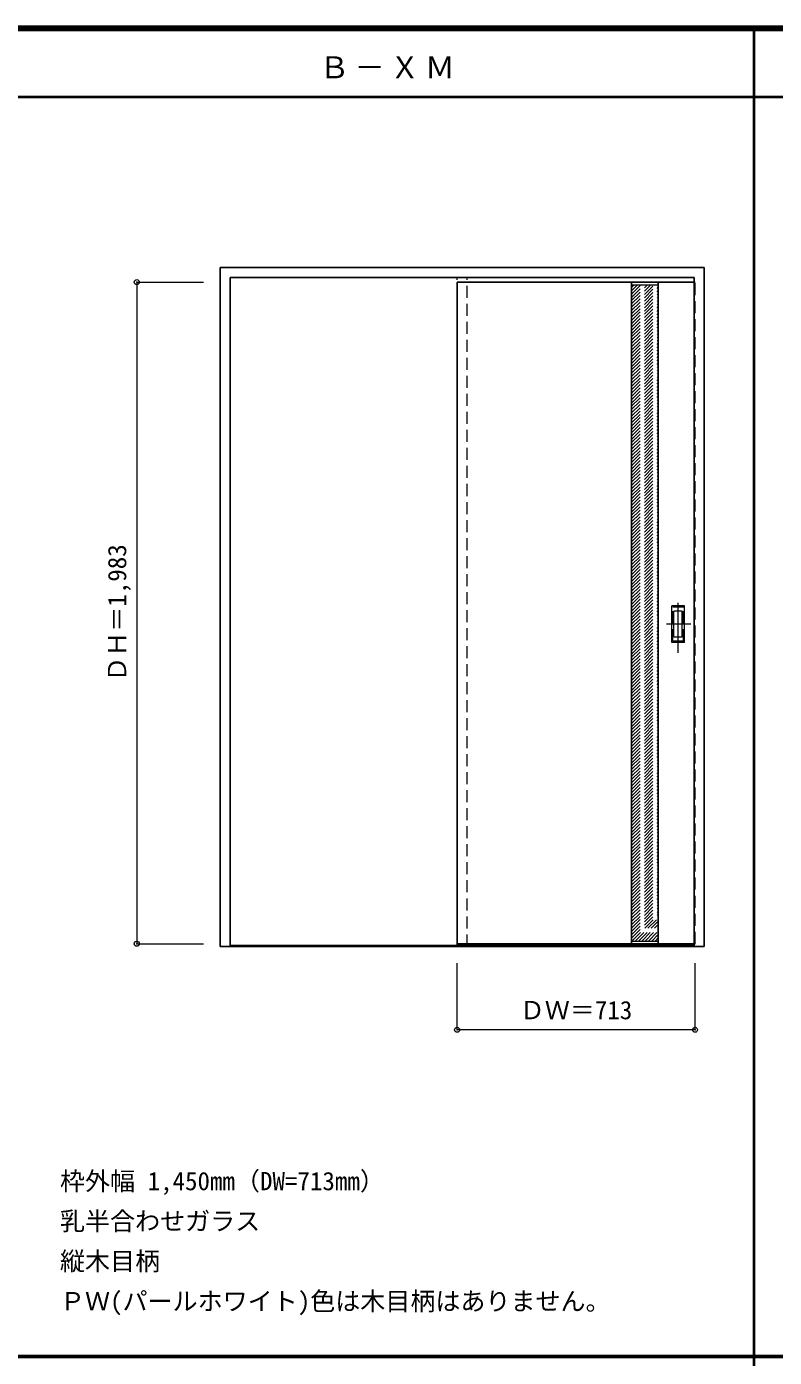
# Model space of a CAD drawing. Units: millimetres, scale not verified. Extents: x -6000 to 5700, y -4307 to 4175.
# Drawn here: x -502 to 1739, y 186 to 4175 of the extents above; entities that cross this region are included whole.
import ezdxf
from ezdxf.enums import TextEntityAlignment as Align

# ---------------------------------------------------------------- set-up
doc = ezdxf.new("R2010")
doc.units = ezdxf.units.MM
doc.header["$LTSCALE"] = 30
doc.header["$PDMODE"] = 32
doc.header["$PDSIZE"] = 15
doc.linetypes.add('CHAIN1', pattern=[8, 5, -1, 1, -1])
doc.linetypes.add('DASHED1', pattern=[1.8, 1.2, -0.6])
for name, color, linetype, lineweight in [('0-2_扉', 4, 'DASHED1', 9), ('0-3_仕上げ', 3, 'Continuous', 25), ('0-4_枠', 3, 'Continuous', 25), ('0-6_引手', 7, 'Continuous', 18), ('0-A_文字', 7, 'Continuous', 18), ('0-B_寸法', 7, 'Continuous', 9), ('0-C_ハッチ', 4, 'DASHED1', 9), ('F-1_枠', 6, 'Continuous', 40)]:
    doc.layers.add(name, color=color, linetype=linetype, lineweight=lineweight)
doc.styles.add('ＭＳ ゴシック', font='')
doc.styles.get('ＭＳ ゴシック').set_extended_font_data('MS Gothic')

msp = doc.modelspace()

# ---------------------------------------------------------------- linework, layer by layer
at = {"layer": '0-2_扉', "color": 3, "linetype": 'Continuous', "lineweight": 25}
for p, q in [((1498, 3409), (788, 3409)), ((788, 3409), (788, 1426)), ((1498, 1426), (788, 1426))]:
    msp.add_line(p, q, dxfattribs=at)
at = {"layer": '0-2_扉'}
for p, q in [((788, 3409), (788, 3405)), ((1498, 3409), (1501, 3409))]:
    msp.add_line(p, q, dxfattribs=at)
msp.add_lwpolyline([(1498, 1426), (1501, 1426), (1501, 3409)], dxfattribs=at)
at = {"layer": '0-3_仕上げ'}
for p, q in [((1311, 1426), (1311, 3409)), ((1391, 1426), (1391, 3409))]:
    msp.add_line(p, q, dxfattribs=at)
at = {"layer": '0-3_仕上げ', "color": 7, "lineweight": 18}
for p, q in [((1311, 3401), (1391, 3401)), ((1311, 1434), (1391, 1434))]:
    msp.add_line(p, q, dxfattribs=at)
at = {"layer": '0-4_枠'}
for p, q in [((78, 1418), (78, 3453)), ((78, 3453), (1528, 3453)), ((1528, 1418), (1528, 3453)), ((108, 3423), (1498, 3423)), ((1498, 1418), (1498, 3423)), ((1498, 1421), (108, 1421)), ((1498, 1418), (108, 1418)), ((1498, 1418), (1528, 1418))]:
    msp.add_line(p, q, dxfattribs=at)
at = {"layer": '0-4_枠', "color": 4, "linetype": 'DASHED1', "lineweight": 9}
for p, q in [((788, 1418), (788, 3423)), ((818, 1418), (818, 3423)), ((788, 1418), (818, 1418))]:
    msp.add_line(p, q, dxfattribs=at)
at = {"layer": '0-4_枠'}
msp.add_lwpolyline([(78, 1418), (108, 1418), (108, 3423)], dxfattribs=at)
at = {"layer": '0-6_引手'}
for p, q in [((1469, 2438.5), (1431, 2438.5)), ((1431, 2328.5), (1431, 2438.5)), ((1469, 2328.5), (1469, 2438.5)), ((1462.5, 2422.5), (1437.5, 2422.5)), ((1437.5, 2344.5), (1437.5, 2422.5)), ((1462.5, 2344.5), (1462.5, 2422.5)), ((1469, 2328.5), (1431, 2328.5)), ((1462.5, 2344.5), (1437.5, 2344.5))]:
    msp.add_line(p, q, dxfattribs=at)
at = {"layer": '0-6_引手', "linetype": 'DASHED1'}
for p, q in [((1434, 2332.5), (1434, 2434.5)), ((1466, 2332.5), (1434, 2332.5))]:
    msp.add_line(p, q, dxfattribs=at)
at = {"layer": '0-6_引手', "linetype": 'CHAIN1'}
for p, q in [((1450, 2298.27), (1450, 2469.12)), ((1488.07, 2383.5), (1415.56, 2383.5))]:
    msp.add_line(p, q, dxfattribs=at)
at = {"layer": '0-6_引手', "linetype": 'DASHED1'}
msp.add_lwpolyline([(1466, 2332.5), (1466, 2434.5), (1434, 2434.5)], dxfattribs=at)
at = {"layer": '0-B_寸法', "color": 4}
for p, q in [((-172, 3409), (-172, 1426)), ((-172, 3409), (28, 3409)), ((-172, 1426), (28, 1426)), ((1501, 1168), (1501, 1368))]:
    msp.add_line(p, q, dxfattribs=at)
msp.add_lwpolyline([(1501, 1168), (788, 1168), (788, 1368)], dxfattribs=at)
at = {"layer": '0-B_寸法'}
for p in [(-172, 3409), (-172, 1426), (788, 1168), (1501, 1168)]:
    msp.add_point(p, dxfattribs=at)
at = {"layer": '0-C_ハッチ'}
for p, q in [((1311, 3323.89), (1388.11, 3401)), ((1311, 3333.79), (1378.21, 3401)), ((1311, 3343.69), (1368.31, 3401)), ((1311, 3353.59), (1358.41, 3401)), ((1311, 3363.49), (1348.51, 3401)), ((1311, 3373.39), (1338.61, 3401)), ((1311, 3383.29), (1328.71, 3401)), ((1311, 3393.19), (1318.81, 3401)), ((1311, 3313.99), (1391, 3393.99)), ((1311, 3304.09), (1391, 3384.09)), ((1311, 3294.19), (1391, 3374.19)), ((1311, 3284.29), (1391, 3364.29)), ((1311, 3274.39), (1391, 3354.39)), ((1311, 3264.5), (1391, 3344.5)), ((1311, 3254.6), (1391, 3334.6)), ((1311, 3244.7), (1391, 3324.7)), ((1311, 3234.8), (1391, 3314.8)), ((1311, 3224.9), (1391, 3304.9)), ((1311, 3215), (1391, 3295)), ((1311, 3205.1), (1391, 3285.1)), ((1311, 3195.2), (1391, 3275.2)), ((1311, 3185.3), (1391, 3265.3)), ((1311, 3175.4), (1391, 3255.4)), ((1311, 3165.5), (1391, 3245.5)), ((1311, 3155.6), (1391, 3235.6)), ((1311, 3145.7), (1391, 3225.7)), ((1311, 3135.8), (1391, 3215.8)), ((1311, 3125.9), (1391, 3205.9)), ((1311, 3116), (1391, 3196)), ((1311, 3106.1), (1391, 3186.1)), ((1311, 3096.2), (1391, 3176.2)), ((1311, 3086.3), (1391, 3166.3)), ((1311, 3076.4), (1391, 3156.4)), ((1311, 3066.51), (1391, 3146.51)), ((1311, 3056.61), (1391, 3136.61)), ((1311, 3046.71), (1391, 3126.71)), ((1311, 3036.81), (1391, 3116.81)), ((1311, 3026.91), (1391, 3106.91)), ((1311, 3017.01), (1391, 3097.01)), ((1311, 3007.11), (1391, 3087.11)), ((1311, 2997.21), (1391, 3077.21)), ((1311, 2987.31), (1391, 3067.31)), ((1311, 2977.41), (1391, 3057.41)), ((1311, 2967.51), (1391, 3047.51)), ((1311, 2957.61), (1391, 3037.61)), ((1311, 2947.71), (1391, 3027.71)), ((1311, 2937.81), (1391, 3017.81)), ((1311, 2927.91), (1391, 3007.91)), ((1311, 2918.01), (1391, 2998.01)), ((1311, 2908.11), (1391, 2988.11)), ((1311, 2898.21), (1391, 2978.21)), ((1311, 2888.31), (1391, 2968.31)), ((1311, 2878.41), (1391, 2958.41)), ((1311, 2868.52), (1391, 2948.52)), ((1311, 2858.62), (1391, 2938.62)), ((1311, 2848.72), (1391, 2928.72)), ((1311, 2838.82), (1391, 2918.82)), ((1311, 2828.92), (1391, 2908.92)), ((1311, 2819.02), (1391, 2899.02)), ((1311, 2809.12), (1391, 2889.12)), ((1311, 2799.22), (1391, 2879.22)), ((1311, 2789.32), (1391, 2869.32)), ((1311, 2779.42), (1391, 2859.42)), ((1311, 2769.52), (1391, 2849.52)), ((1311, 2759.62), (1391, 2839.62)), ((1311, 2749.72), (1391, 2829.72)), ((1311, 2739.82), (1391, 2819.82)), ((1311, 2729.92), (1391, 2809.92)), ((1311, 2720.02), (1391, 2800.02)), ((1311, 2710.12), (1391, 2790.12)), ((1311, 2700.22), (1391, 2780.22)), ((1311, 2690.32), (1391, 2770.32)), ((1311, 2680.42), (1391, 2760.42)), ((1311, 2670.53), (1391, 2750.53)), ((1311, 2660.63), (1391, 2740.63)), ((1311, 2650.73), (1391, 2730.73)), ((1311, 2640.83), (1391, 2720.83)), ((1311, 2630.93), (1391, 2710.93)), ((1311, 2621.03), (1391, 2701.03)), ((1311, 2611.13), (1391, 2691.13)), ((1311, 2601.23), (1391, 2681.23)), ((1311, 2591.33), (1391, 2671.33)), ((1311, 2581.43), (1391, 2661.43)), ((1311, 2571.53), (1391, 2651.53)), ((1311, 2561.63), (1391, 2641.63)), ((1311, 2551.73), (1391, 2631.73)), ((1311, 2541.83), (1391, 2621.83)), ((1311, 2531.93), (1391, 2611.93)), ((1311, 2522.03), (1391, 2602.03)), ((1311, 2512.13), (1391, 2592.13)), ((1311, 2502.23), (1391, 2582.23)), ((1311, 2492.33), (1391, 2572.33)), ((1311, 2482.43), (1391, 2562.43)), ((1311, 2472.54), (1391, 2552.54)), ((1311, 2462.64), (1391, 2542.64)), ((1311, 2452.74), (1391, 2532.74)), ((1311, 2442.84), (1391, 2522.84)), ((1311, 2432.94), (1391, 2512.94)), ((1311, 2423.04), (1391, 2503.04)), ((1311, 2413.14), (1391, 2493.14)), ((1311, 2403.24), (1391, 2483.24)), ((1311, 2393.34), (1391, 2473.34)), ((1311, 2383.44), (1391, 2463.44)), ((1311, 2373.54), (1391, 2453.54)), ((1311, 2363.64), (1391, 2443.64)), ((1311, 2353.74), (1391, 2433.74)), ((1311, 2343.84), (1391, 2423.84)), ((1311, 2333.94), (1391, 2413.94)), ((1311, 2324.04), (1391, 2404.04)), ((1311, 2314.14), (1391, 2394.14)), ((1311, 2304.24), (1391, 2384.24)), ((1311, 2294.34), (1391, 2374.34)), ((1311, 2284.45), (1391, 2364.45)), ((1311, 2274.55), (1391, 2354.55)), ((1311, 2264.65), (1391, 2344.65)), ((1311, 2254.75), (1391, 2334.75)), ((1311, 2244.85), (1391, 2324.85)), ((1311, 2234.95), (1391, 2314.95)), ((1311, 2225.05), (1391, 2305.05)), ((1311, 2215.15), (1391, 2295.15)), ((1311, 2205.25), (1391, 2285.25)), ((1311, 2195.35), (1391, 2275.35)), ((1311, 2185.45), (1391, 2265.45)), ((1311, 2175.55), (1391, 2255.55)), ((1311, 2165.65), (1391, 2245.65)), ((1311, 2155.75), (1391, 2235.75)), ((1311, 2145.85), (1391, 2225.85)), ((1311, 2135.95), (1391, 2215.95)), ((1311, 2126.05), (1391, 2206.05)), ((1311, 2116.15), (1391, 2196.15)), ((1311, 2106.25), (1391, 2186.25)), ((1311, 2096.35), (1391, 2176.35)), ((1311, 2086.46), (1391, 2166.46)), ((1311, 2076.56), (1391, 2156.56)), ((1311, 2066.66), (1391, 2146.66)), ((1311, 2056.76), (1391, 2136.76)), ((1311, 2046.86), (1391, 2126.86)), ((1311, 2036.96), (1391, 2116.96)), ((1311, 2027.06), (1391, 2107.06)), ((1311, 2017.16), (1391, 2097.16)), ((1311, 2007.26), (1391, 2087.26)), ((1311, 1997.36), (1391, 2077.36)), ((1311, 1987.46), (1391, 2067.46)), ((1311, 1977.56), (1391, 2057.56)), ((1311, 1967.66), (1391, 2047.66)), ((1311, 1957.76), (1391, 2037.76)), ((1311, 1947.86), (1391, 2027.86)), ((1311, 1937.96), (1391, 2017.96)), ((1311, 1928.06), (1391, 2008.06)), ((1311, 1918.16), (1391, 1998.16)), ((1311, 1908.26), (1391, 1988.26)), ((1311, 1898.36), (1391, 1978.36)), ((1311, 1888.47), (1391, 1968.47)), ((1311, 1878.57), (1391, 1958.57)), ((1311, 1868.67), (1391, 1948.67)), ((1311, 1858.77), (1391, 1938.77)), ((1311, 1848.87), (1391, 1928.87)), ((1311, 1838.97), (1391, 1918.97)), ((1311, 1829.07), (1391, 1909.07)), ((1311, 1819.17), (1391, 1899.17)), ((1311, 1809.27), (1391, 1889.27)), ((1311, 1799.37), (1391, 1879.37)), ((1311, 1789.47), (1391, 1869.47)), ((1311, 1779.57), (1391, 1859.57)), ((1311, 1769.67), (1391, 1849.67)), ((1311, 1759.77), (1391, 1839.77)), ((1311, 1749.87), (1391, 1829.87)), ((1311, 1739.97), (1391, 1819.97)), ((1311, 1730.07), (1391, 1810.07)), ((1311, 1720.17), (1391, 1800.17)), ((1311, 1710.27), (1391, 1790.27)), ((1311, 1700.37), (1391, 1780.37)), ((1311, 1690.48), (1391, 1770.48)), ((1311, 1680.58), (1391, 1760.58)), ((1311, 1670.68), (1391, 1750.68)), ((1311, 1660.78), (1391, 1740.78)), ((1311, 1650.88), (1391, 1730.88)), ((1311, 1640.98), (1391, 1720.98)), ((1311, 1631.08), (1391, 1711.08)), ((1311, 1621.18), (1391, 1701.18)), ((1311, 1611.28), (1391, 1691.28)), ((1311, 1601.38), (1391, 1681.38)), ((1311, 1591.48), (1391, 1671.48)), ((1311, 1581.58), (1391, 1661.58)), ((1311, 1571.68), (1391, 1651.68)), ((1311, 1561.78), (1391, 1641.78)), ((1311, 1551.88), (1391, 1631.88)), ((1311, 1541.98), (1391, 1621.98)), ((1311, 1532.08), (1391, 1612.08)), ((1311, 1522.18), (1391, 1602.18)), ((1311, 1512.28), (1391, 1592.28)), ((1311, 1502.38), (1391, 1582.38)), ((1311, 1492.49), (1391, 1572.49)), ((1311, 1482.59), (1391, 1562.59)), ((1311, 1472.69), (1391, 1552.69)), ((1311, 1462.79), (1391, 1542.79)), ((1311, 1452.89), (1391, 1532.89)), ((1311, 1442.99), (1391, 1522.99)), ((1311.91, 1434), (1391, 1513.09)), ((1321.81, 1434), (1391, 1503.19)), ((1331.71, 1434), (1391, 1493.29)), ((1341.61, 1434), (1391, 1483.39)), ((1351.51, 1434), (1391, 1473.49)), ((1361.41, 1434), (1391, 1463.59)), ((1371.31, 1434), (1391, 1453.69)), ((1381.21, 1434), (1391, 1443.79))]:
    msp.add_line(p, q, dxfattribs=at)
at = {"layer": 'F-1_枠'}
for p, q in [((-6000, 4175), (5700, 4175)), ((-6000, 4170), (5700, 4170)), ((-6000, 4165), (5700, 4165)), ((1678, -3790), (1678, 4175)), ((-6000, 3965), (5700, 3965)), ((-6000, 190.5), (5700, 190.5)), ((-6000, 187.5), (5700, 187.5))]:
    msp.add_line(p, q, dxfattribs=at)

# ---------------------------------------------------------------- texts
at = {"layer": '0-A_文字', "style": 'ＭＳ ゴシック'}
for s, p in [('枠外幅 1,450mm（DW=713mm）', (-402, 670.5)), ('乳半合わせガラス', (-402, 550.5)), ('縦木目柄', (-402, 430.5)), ('ＰＷ(パールホワイト)色は木目柄はありません。', (-402, 310.5))]:
    msp.add_text(s, height=54.99, dxfattribs=at).set_placement(p, align=Align.BOTTOM_LEFT)
at = {"layer": '0-A_文字', "insert": (375.5, 4020), "char_height": 65.98, "attachment_point": 7, "style": 'ＭＳ ゴシック'}
msp.add_mtext('\\T1.17;Ｂ－ＸＭ', dxfattribs=at)
at = {"layer": '0-B_寸法', "style": 'ＭＳ ゴシック'}
msp.add_text('ＤＨ＝1,983', height=54.99, rotation=90, dxfattribs=at).set_placement((-187, 2211.25), align=Align.BOTTOM_LEFT)
msp.add_text('ＤＷ＝713', height=54.99, dxfattribs=at).set_placement((975.75, 1183), align=Align.BOTTOM_LEFT)

doc.saveas('drawing.dxf')
